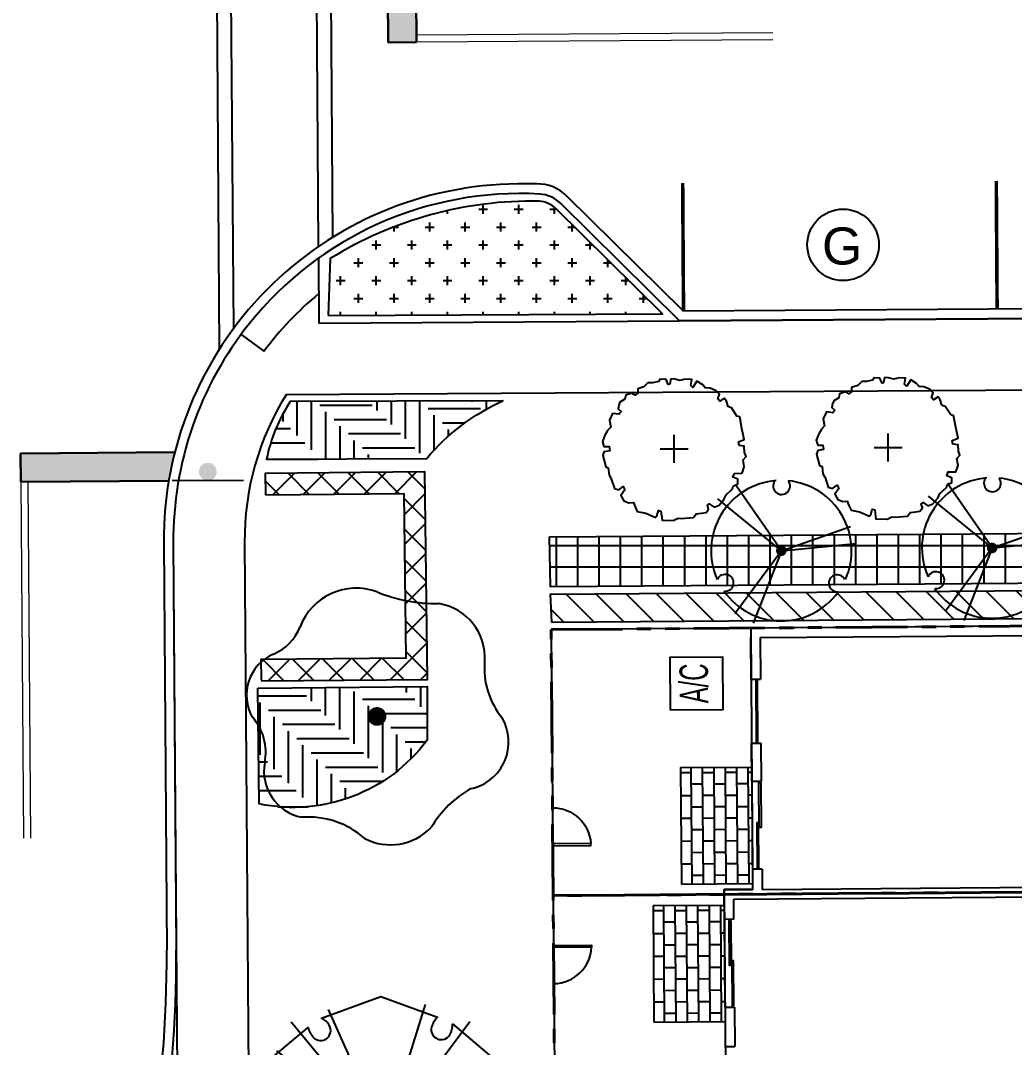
# Model space of a CAD drawing. Header units: feet. Extents: x 919634 to 928945, y 707022 to 708026.
# Drawn here: x 920221.6 to 920291.3, y 707419.8 to 707491.8 of the extents above; entities that cross this region are included whole.
import ezdxf
from ezdxf.enums import TextEntityAlignment as Align

# ---------------------------------------------------------------- set-up
doc = ezdxf.new("R2010")
doc.units = ezdxf.units.FT
doc.header["$LTSCALE"] = 20
doc.header["$MEASUREMENT"] = 0
doc.linetypes.add('Site Plan$0$PHANTOM2', pattern=[1.25, 0.625, -0.125, 0.125, -0.125, 0.125, -0.125])
for name, color, linetype in [('-u-site-xref', 7, 'Continuous'), ('LK-TREE-013M', 6, 'Continuous'), ('LK-TREE-025M', 2, 'Continuous'), ('LK-TREE-035M', 123, 'Continuous'), ('LK-TREE-050M', 2, 'Continuous'), ('LK-TREE-TRNK', 32, 'Continuous'), ('LP-PATT-SHAR', 4, 'Continuous'), ('LP-SHAR-BRDR-CONT', 123, 'Continuous'), ('LP-TREE', 15, 'Continuous'), ('Site Plan$0$-u-site-bldg_interior', 252, 'Continuous'), ('Site Plan$0$-u-site-fence', 4, 'Site Plan$0$FENCELINE1'), ('Site Plan$0$A-DOOR-EXT_WINDOWS', 253, 'Continuous'), ('Site Plan$0$A-HVAC-EXT', 253, 'Continuous'), ('Site Plan$0$SP-LOT PAVERS', 254, 'Continuous'), ('Site Plan$0$SP-PARKING DESIGNATION', 254, 'Continuous'), ('Site Plan$0$SP-PAVERS-BANDS', 251, 'Continuous'), ('Site Plan$0$SP-SIGNAGE', 4, 'Continuous')]:
    doc.layers.add(name, color=color, linetype=linetype)
for name, color, linetype, lineweight in [('Site Plan$0$SP-CURB', 3, 'Continuous', 25), ('Site Plan$0$SP-LOT LINES', 252, 'Site Plan$0$PHANTOM2', 40), ('Site Plan$0$SP-PARKING-STRIPE', 252, 'Continuous', 25), ('Site Plan$0$SP-PAVEMENT MARKINGS', 252, 'Continuous', 30), ('Site Plan$0$SP-PAVEMENT MARKINGS-YELLOW', 252, 'Continuous', 18), ('Site Plan$0$SP-SIDEWALK', 2, 'Continuous', 25), ('SP-BUILDING-FOOTPRINT', 1, 'Continuous', 25)]:
    doc.layers.add(name, color=color, linetype=linetype, lineweight=lineweight)
doc.layers.get('-u-site-xref').off()
doc.styles.add('Site Plan$0$ARIAL', font='arial.ttf')
doc.linetypes.add('Site Plan$0$FENCELINE1', pattern='A,0.25,-0.1,[133,ltypeshp.shx,S=0.1,R=0,X=-0.1,Y=0],-0.1,1', length=1.45)

# ---------------------------------------------------------------- blocks, each defined once
blk = doc.blocks.new('Site Plan$0$A$C05C92244')
at = {"layer": 'Site Plan$0$A-DOOR-EXT_WINDOWS'}
blk.add_lwpolyline([(32, 32.05), (32, 0.04), (30.4, 0.04), (30.4, 32.05)], close=True, dxfattribs=at)
blk.add_arc((32.08, 32.08), 32.08, 180.05734, 267.00506, dxfattribs=at)
blk = doc.blocks.new('Site Plan')
at = {"layer": 'Site Plan$0$SP-LOT PAVERS', "extrusion": (7.49369e-08, 5.50407e-10, 1)}
h = blk.add_hatch(dxfattribs=at)
h.set_pattern_fill('AR-B816', color=256, scale=0.1, angle=90.42714)
h.set_pattern_definition([(90.42714287, (1636273.2313, -210487.8762), (-0.799977769, -0.0059639843), []), (180.42714287, (1636273.2313, -210487.8762), (-0.7940137847, -0.8059417533), [0.8, -0.8])])
h.paths.add_polyline_path([(920267.853, 707439.403), (920267.913, 707431.237), (920272.913, 707431.274), (920272.852, 707439.441)])
h = blk.add_hatch(dxfattribs=at)
h.set_pattern_fill('AR-B816', color=256, scale=0.1, angle=90.42714)
h.set_pattern_definition([(90.42714287, (1636271.30345, -210497.55755), (-0.799977769, -0.0059639843), []), (180.42714287, (1636271.30345, -210497.55755), (-0.7940137847, -0.8059417533), [0.8, -0.8])])
h.paths.add_polyline_path([(920265.925, 707429.722), (920265.986, 707421.556), (920270.985, 707421.593), (920270.925, 707429.759)])
at = {"layer": 'Site Plan$0$SP-PAVEMENT MARKINGS'}
h = blk.add_hatch(color=256, dxfattribs=at)
h.dxf.hatch_style = 1
edge = h.paths.add_edge_path()
edge.add_line((920247.267, 707500.281), (920247.333, 707490.255))
edge.add_line((920247.333, 707490.255), (920249.341, 707490.27))
edge.add_line((920249.341, 707490.27), (920249.267, 707500.301))
edge.add_arc((920246.811, 707646.535), 146.254, 270.17886, 270.96238, ccw=False)
h = blk.add_hatch(color=256, dxfattribs=at)
h.dxf.hatch_style = 1
edge = h.paths.add_edge_path()
edge.add_line((920221.556, 707461.445), (920221.571, 707459.445))
edge.add_line((920221.571, 707459.445), (920231.953, 707459.52))
edge.add_arc((920256.602, 707455.341), 25, 165.68281, 170.37706, ccw=False)
edge.add_line((920232.378, 707461.524), (920221.556, 707461.445))
at = {"layer": 'Site Plan$0$SP-SIGNAGE'}
h = blk.add_hatch(color=256, dxfattribs=at)
edge = h.paths.add_edge_path()
edge.add_arc((920234.698, 707460.156), 0.625, 359.83436, 719.83436)
at = {"layer": 'Site Plan$0$-u-site-bldg_interior', "extrusion": (7.49369e-08, 5.50407e-10, 1)}
for p, q in [((920313.195, 707449.494, 0), (920272.78, 707449.193, 0)), ((920272.78, 707449.193, 0), (920272.785, 707448.524, 0)), ((920272.806, 707445.607, 0), (920272.785, 707448.524, 0)), ((920273.451, 707448.529, 0), (920311.867, 707448.815, 0)), ((920273.451, 707448.529, 0), (920273.473, 707445.612, 0)), ((920272.806, 707445.607, 0), (920273.473, 707445.612, 0)), ((920273.136, 707445.526, 0), (920273.169, 707441.193, 0)), ((920273.229, 707445.527, 0), (920273.261, 707441.194, 0)), ((920272.84, 707441.107, 0), (920273.507, 707441.112, 0)), ((920273.527, 707438.446, 0), (920273.507, 707441.112, 0)), ((920272.86, 707438.441, 0), (920273.527, 707438.446, 0)), ((920272.86, 707438.441, 0), (920272.906, 707432.274, 0)), ((920272.86, 707438.441, 0), (920272.906, 707432.274, 0)), ((920273.572, 707432.279, 0), (920272.906, 707432.274, 0)), ((920272.906, 707432.274, 0), (920272.916, 707430.857, 0)), ((920273.572, 707432.279, 0), (920273.583, 707430.862, 0)), ((920273.583, 707430.862, 0), (920316.582, 707431.183, 0)), ((920270.916, 707430.843, 0), (920272.916, 707430.857, 0)), ((920270.919, 707430.509, 0), (920270.916, 707430.843, 0)), ((920270.932, 707428.759, 0), (920270.919, 707430.509, 0)), ((920271.588, 707430.181, 0), (920307.337, 707430.447, 0)), ((920271.599, 707428.764, 0), (920271.588, 707430.181, 0)), ((920271.599, 707428.764, 0), (920270.932, 707428.759, 0)), ((920270.978, 707422.593, 0), (920270.932, 707428.759, 0)), ((920270.978, 707422.593, 0), (920270.932, 707428.759, 0)), ((920270.978, 707422.593, 0), (920271.645, 707422.598, 0)), ((920270.978, 707422.593, 0), (920270.998, 707419.843, 0)), ((920271.645, 707422.598, 0), (920271.665, 707419.848, 0)), ((920270.998, 707419.843, 0), (920271.665, 707419.848, 0))]:
    blk.add_line(p, q, dxfattribs=at)
at = {"layer": 'Site Plan$0$-u-site-bldg_interior', "ltscale": 0.25, "extrusion": (7.49369e-08, 5.50407e-10, 1)}
blk.add_line((920272.86, 707438.441, 0), (920272.84, 707441.107, 0), dxfattribs=at)
at = {"layer": 'Site Plan$0$-u-site-bldg_interior', "extrusion": (7.49369e-08, 5.50407e-10, 1), "elevation": 0.069}
for points in [[(920273.481, 707438.362), (920273.505, 707435.193), (920273.38, 707435.192), (920273.356, 707438.361)], [(920273.359, 707432.361), (920273.336, 707435.525), (920273.211, 707435.524), (920273.235, 707432.36)], [(920271.387, 707428.679), (920271.41, 707425.516), (920271.285, 707425.515), (920271.262, 707428.678)], [(920271.598, 707422.681), (920271.575, 707425.85), (920271.45, 707425.849), (920271.473, 707422.68)]]:
    blk.add_lwpolyline(points, close=True, dxfattribs=at)
at = {"layer": 'Site Plan$0$-u-site-fence', "ltscale": 0.15, "extrusion": (7.49369e-08, 5.50407e-10, 1)}
for p, q in [((920272.78, 707449.19, 0), (920258.78, 707449.086, 0)), ((920258.78, 707449.086, 0), (920259.627, 707335.422, 0)), ((920270.919, 707430.509, 0), (920258.919, 707430.42, 0))]:
    blk.add_line(p, q, dxfattribs=at)
at = {"layer": 'Site Plan$0$A-HVAC-EXT', "extrusion": (7.49369e-08, 5.50407e-10, 1), "elevation": 0.069}
blk.add_lwpolyline([(920267.156, 707443.439), (920267.128, 707447.15), (920270.795, 707447.178), (920270.822, 707443.466)], close=True, dxfattribs=at)
at = {"layer": 'Site Plan$0$SP-CURB'}
for p, q in [((920257.764, 707480.35), (920256.438, 707480.341)), ((920268.065, 707471.417), (920259.891, 707479.485)), ((920267.792, 707470.745), (920259.463, 707478.966)), ((920313.065, 707471.712), (920268.065, 707471.417)), ((920313.346, 707471.043), (920267.792, 707470.745)), ((920231.602, 707455.159), (920231.811, 707426.602)), ((920232.272, 707455.164), (920232.481, 707426.607))]:
    blk.add_line(p, q, dxfattribs=at)
for centre, radius, start, end in [((920256.602, 707455.341), 25, 90.37527, 180.41818), ((920257.784, 707477.35), 3, 45.37527, 90.37527), ((920257.784, 707477.35), 3, 45.37527, 90.37527), ((920256.602, 707455.341), 24.33, 86.80799, 141.28639), ((920257.827, 707477.307), 2.33, 45.37527, 86.80799), ((920256.602, 707455.341), 24.33, 141.28639, 180.41818), ((920149.813, 707426.003), 82, 350, 0.41818), ((920149.813, 707426.003), 82.67, 350, 0.41818)]:
    blk.add_arc(centre, radius, start, end, dxfattribs=at)
at = {"layer": 'Site Plan$0$SP-LOT LINES', "ltscale": 0.4, "extrusion": (7.49369e-08, 5.50407e-10, 1)}
for p, q in [((920258.78, 707449.086, 0), (920348.778, 707449.757)), ((920258.919, 707430.42, 0), (920258.78, 707449.086, 0)), ((920348.918, 707431.091), (920258.919, 707430.42, 0)), ((920258.919, 707430.42, 0), (920348.918, 707431.091)), ((920259.056, 707412.087, 0), (920258.919, 707430.42, 0))]:
    blk.add_line(p, q, dxfattribs=at)
at = {"layer": 'Site Plan$0$SP-PARKING DESIGNATION'}
blk.add_circle((920279.261, 707476.07), 2.511, dxfattribs=at)
at = {"layer": 'Site Plan$0$SP-PARKING-STRIPE', "const_width": 0.25}
for points in [[(920290.006, 707480.561), (920290.065, 707471.561)], [(920268.007, 707480.417), (920268.065, 707471.417)]]:
    blk.add_lwpolyline(points, dxfattribs=at)
at = {"layer": 'Site Plan$0$SP-PAVEMENT MARKINGS'}
for p, q in [((920247.267, 707500.281, 0), (920247.34, 707490.275, 0)), ((920249.267, 707500.301, 0), (920249.34, 707490.288, 0)), ((920247.34, 707490.275, 0), (920249.34, 707490.29, 0)), ((920232.378, 707461.524), (920221.556, 707461.445)), ((920221.556, 707461.445), (920221.571, 707459.445)), ((920231.953, 707459.52), (920221.571, 707459.445))]:
    blk.add_line(p, q, dxfattribs=at)
at = {"layer": 'Site Plan$0$SP-PAVEMENT MARKINGS-YELLOW', "ltscale": 0.4}
for p, q in [((920274.336, 707490.952), (920249.337, 707490.788)), ((920274.339, 707490.452), (920249.34, 707490.288))]:
    blk.add_line(p, q, dxfattribs=at)
at = {"layer": 'Site Plan$0$SP-PAVEMENT MARKINGS-YELLOW'}
for p, q in [((920221.571, 707459.445), (920221.753, 707434.445)), ((920222.071, 707459.448), (920222.253, 707434.449))]:
    blk.add_line(p, q, dxfattribs=at)
at = {"layer": 'Site Plan$0$SP-PAVERS-BANDS'}
for p, q in [((920235.233, 707505.003, 0), (920235.497, 707468.743, 0)), ((920236.24, 707504.026, 0), (920236.487, 707470.187, 0)), ((920242.264, 707500.79, 0), (920242.445, 707475.947, 0)), ((920243.265, 707500.557, 0), (920243.44, 707476.596, 0))]:
    blk.add_line(p, q, dxfattribs=at)
at = {"layer": 'Site Plan$0$SP-SIDEWALK'}
for p, q in [((920242.451, 707475.133, 0), (920242.484, 707470.588, 0)), ((920242.484, 707470.588), (920342.547, 707471.214)), ((920237.026, 707469.789, 0), (920238.635, 707468.602)), ((920240.202, 707465.574), (920325.664, 707466.108)), ((920232.272, 707455.164), (920232.868, 707373.614)), ((920237.272, 707455.2), (920237.867, 707373.65))]:
    blk.add_line(p, q, dxfattribs=at)
at = {"layer": 'Site Plan$0$SP-SIDEWALK', "extrusion": (7.49369e-08, 5.50407e-10, 1)}
for p, q in [((920267.853, 707439.403, 0), (920272.852, 707439.441, 0)), ((920267.853, 707439.403, 0), (920267.913, 707431.237, 0)), ((920267.913, 707431.237, 0), (920272.913, 707431.274, 0)), ((920265.925, 707429.722, 0), (920270.925, 707429.759, 0)), ((920265.925, 707429.722, 0), (920265.986, 707421.556, 0)), ((920265.986, 707421.556, 0), (920270.985, 707421.593, 0))]:
    blk.add_line(p, q, dxfattribs=at)
at = {"layer": 'Site Plan$0$SP-SIDEWALK'}
for radius, start, end in [(22.33, 129.26371, 143.57077), (19.33, 148.03709, 180.41818)]:
    blk.add_arc((920256.602, 707455.341), radius, start, end, dxfattribs=at)
at = {"layer": 'Site Plan$0$SP-SIGNAGE'}
blk.add_line((920237.194, 707459.524), (920232.199, 707459.538), dxfattribs=at)
at = {"layer": 'Site Plan$0$-u-site-fence', "ltscale": 0.01, "extrusion": (7.49369e-08, 5.50407e-10, 1)}
for p, xscale, yscale, zscale, rotation in [((920261.544, 707436.606, 0.069), -0.08333333333333333, 0.08333333333333333, 0.08333333333333334, 90.42714289112598), ((920261.636, 707424.273, 0.069), 0.08333333333333329, 0.08333333333333329, 0.08333333333333329, 90.42714284851462)]:
    blk.add_blockref('Site Plan$0$A$C05C92244', p, dxfattribs=dict(at, xscale=xscale, yscale=yscale, zscale=zscale, rotation=rotation))
at = {"layer": 'Site Plan$0$A-HVAC-EXT', "extrusion": (7.49369e-08, 5.50407e-10, 1), "style": 'Site Plan$0$ARIAL', "width": 0.6}
blk.add_text('A/C', height=2, rotation=90.42714, dxfattribs=at).set_placement((920269.801, 707443.917, 0.069))
at = {"layer": 'Site Plan$0$SP-PARKING DESIGNATION', "style": 'Site Plan$0$ARIAL'}
blk.add_text('G', height=2.6, dxfattribs=at).set_placement((920279.193, 707474.691, 0), align=Align.CENTER)
blk = doc.blocks.new('TREE-DCID-109')
at = {"layer": 'LK-TREE-013M'}
for q in [(-0.2167, 0.4824), (-0.3601, 0.4331), (0.5178, -0.1757), (0.5412, -0.0897)]:
    blk.add_line((0, 0), q, dxfattribs=at)
at = {"layer": 'LK-TREE-025M'}
for q in [(0.3255, 0.4361), (-0.538, -0.1671), (-0.3929, -0.3378)]:
    blk.add_line((0, 0), q, dxfattribs=at)
at = {"layer": 'LK-TREE-035M'}
for q in [(0.1554, 0.5017), (-0.4146, 0.324), (-0.0073, -0.5611), (0.3673, -0.3859)]:
    blk.add_line((0, 0), q, dxfattribs=at)
at = {"layer": 'LK-TREE-050M'}
blk.add_lwpolyline([(0.2585, 0.4269), (0.4439, 0.2704), (0.4843, 0.0427, 0.127189), (0.4404, 0.0438, 0.875318), (0.449, -0.0318, 0.149076), (0.4901, -0.0195), (0.4473, -0.2584), (0.2703, -0.4072, 0.127189), (0.2492, -0.3686, 0.875318), (0.1881, -0.4139, 0.149076), (0.2192, -0.4433), (-0.009, -0.5257), (-0.2264, -0.4468, 0.127189), (-0.2035, -0.4093, 0.875318), (-0.2732, -0.379, 0.149076), (-0.2831, -0.4206), (-0.4686, -0.2642), (-0.509, -0.0365, 0.127189), (-0.4651, -0.0376, 0.875318), (-0.4737, 0.038, 0.149076), (-0.5147, 0.0258), (-0.4719, 0.2646), (-0.2949, 0.4134, 0.127189), (-0.2739, 0.3749, 0.875318), (-0.2128, 0.4201, 0.149076), (-0.2439, 0.4495), (-0.0157, 0.5319), (0.2017, 0.453, 0.127189), (0.1788, 0.4155, 0.875318), (0.2486, 0.3852, 0.149076)], format="xyb", close=True, dxfattribs=at)
at = {"layer": 'LK-TREE-TRNK', "const_width": 0.0375}
blk.add_lwpolyline([(-0.0188, 0, 1), (0.0188, 0, 1)], format="xyb", close=True, dxfattribs=at)
blk = doc.blocks.new('TREE-SIMP-005')
at = {"layer": 'LK-TREE-050M'}
for centre, radius, start, end in [((-0.0838, 0.274), 0.241, 69.6603, 159.1137), ((0.2415, 1.0962), 0.6433, 247.9485, 270.591), ((0.2136, 0.2365), 0.2192, 356.1089, 80.9259), ((-0.4875, 0.4275), 0.1909, 291.9961, 339.2866), ((-0.3443, 0.0855), 0.1799, 113.509, 209.6004), ((0.7466, 0.1943), 0.3156, 175.0254, 219.3558), ((-0.6576, -0.1441), 0.2109, 348.5774, 41.8886), ((0.3365, -0.1024), 0.1921, 283.2701, 30.1865), ((-0.265, -0.2198), 0.189, 169.6437, 258.5101), ((0.5862, -0.6645), 0.4289, 119.013, 149.3179), ((-0.2766, -0.7487), 0.3447, 48.5313, 94.3414), ((0.0544, -0.29), 0.2253, 242.861, 316.3019)]:
    blk.add_arc(centre, radius, start, end, dxfattribs=at)
at = {"layer": 'LK-TREE-TRNK', "const_width": 0.0375}
blk.add_lwpolyline([(-0.0188, 0, 1), (0.0187, 0, 1)], format="xyb", close=True, dxfattribs=at)
blk = doc.blocks.new('TREE-DCID-003')
at = {"layer": 'LK-TREE-013M'}
for q in [(-0.3184, 0.4595), (0.4914, 0.1734), (-0.3323, -0.4497)]:
    blk.add_line((0, 0), q, dxfattribs=at)
at = {"layer": 'LK-TREE-035M'}
for q in [(-0.4516, 0.3697), (-0.2009, -0.5161), (0.5298, 0.0507)]:
    blk.add_line((0, 0), q, dxfattribs=at)
at = {"layer": 'LK-TREE-050M'}
for centre, radius, start, end in [((0, 0), 0.5, 94.34979, 204.19748), ((0.0019, 0.4604), 0.06, 145.56171, 37.37413), ((0, 0), 0.5, 335.66073, 84.36193), ((-0.3996, -0.2286), 0.06, 265.56171, 157.37413), ((0.3978, -0.2318), 0.06, 25.56171, 277.37413), ((0, 0), 0.5, 215.05802, 323.97953)]:
    blk.add_arc(centre, radius, start, end, dxfattribs=at)
at = {"layer": 'LK-TREE-TRNK', "const_width": 0.0375}
blk.add_lwpolyline([(-0.0188, 0, 1), (0.0187, 0, 1)], format="xyb", close=True, dxfattribs=at)
blk = doc.blocks.new('TREE-SIMP-125')
at = {"layer": 'LK-TREE-050M'}
blk.add_lwpolyline([(-0.0251, 0.4987), (-0.0316, 0.4615), (-0.0426, 0.4593), (-0.0579, 0.4943), (-0.1018, 0.4965), (-0.1105, 0.479), (-0.1543, 0.4702), (-0.1872, 0.4702), (-0.2157, 0.4418), (-0.2595, 0.4286), (-0.2595, 0.398), (-0.2792, 0.3826), (-0.3011, 0.3958), (-0.345, 0.3826), (-0.3515, 0.3542), (-0.3866, 0.3323), (-0.3954, 0.3104), (-0.3997, 0.2863), (-0.3778, 0.2666), (-0.3932, 0.2469), (-0.4392, 0.2534), (-0.4611, 0.2053), (-0.4523, 0.1549), (-0.4742, 0.1308), (-0.494, 0.098), (-0.5115, 0.052), (-0.5005, 0.017), (-0.4633, 0.017), (-0.4589, -0.0137), (-0.5005, -0.0203), (-0.5093, -0.0466), (-0.4874, -0.1276), (-0.4699, -0.1341), (-0.4633, -0.1867), (-0.4479, -0.213), (-0.426, -0.2809), (-0.3954, -0.2918), (-0.3625, -0.2677), (-0.3515, -0.2918), (-0.38, -0.3312), (-0.3581, -0.3685), (-0.3231, -0.3838), (-0.2902, -0.3816), (-0.2792, -0.4122), (-0.2639, -0.4451), (-0.2025, -0.4582), (-0.1324, -0.4889), (-0.1237, -0.4779), (-0.1127, -0.4385), (-0.0952, -0.4429), (-0.0886, -0.4911), (-0.0864, -0.5064), (-0.0075, -0.5086), (0.0275, -0.4933), (0.0472, -0.4955), (0.1371, -0.4889), (0.1568, -0.4626), (0.194, -0.4582), (0.2269, -0.4517), (0.2444, -0.4298), (0.2357, -0.3991), (0.2488, -0.3904), (0.2839, -0.4144), (0.3189, -0.3991), (0.354, -0.3597), (0.3693, -0.3268), (0.4153, -0.2831), (0.4197, -0.2655), (0.4526, -0.248), (0.4526, -0.2152), (0.4175, -0.1998), (0.4285, -0.1736), (0.4833, -0.1714), (0.4986, -0.1276), (0.4898, -0.0772), (0.5118, -0.0531), (0.5008, -0.0247), (0.4986, 0.0191), (0.4614, 0.0235), (0.457, 0.0498), (0.4986, 0.0673), (0.4811, 0.1461), (0.4657, 0.2294), (0.446, 0.2337), (0.4088, 0.2907), (0.3825, 0.3016), (0.3715, 0.341), (0.3562, 0.3607), (0.3233, 0.341), (0.3102, 0.3564), (0.3211, 0.3892), (0.2992, 0.4133), (0.2554, 0.433), (0.2203, 0.4352), (0.2028, 0.4571), (0.1612, 0.4834), (0.1327, 0.4374), (0.1174, 0.4505), (0.1239, 0.4943), (0.0779, 0.4965), (0.0407, 0.4878), (0.0034, 0.4965)], close=True, dxfattribs=at)
at = {"layer": 'LK-TREE-TRNK'}
for p, q in [((0, -0.1), (0, 0.1)), ((-0.1, 0), (0.1, 0))]:
    blk.add_line(p, q, dxfattribs=at)

msp = doc.modelspace()

# ---------------------------------------------------------------- block references
at = {"layer": '-u-site-xref'}
msp.add_blockref('Site Plan', (0, 0), dxfattribs=at)

# ---------------------------------------------------------------- next in the draw order: hatches: boundary and pattern name
at = {"layer": 'LP-PATT-SHAR'}
h = msp.add_hatch(dxfattribs=at)
h.set_pattern_fill('CROSS', color=256, scale=5)
h.set_pattern_definition([(0, (920238.6951, 707471.0647), (1.25, 1.25), [0.625, -1.875]), (90, (920239.0076, 707470.7522), (-1.25, 1.25), [0.625, -1.875])])
edge = h.paths.add_edge_path()
edge.add_line((920243.138, 707471.105), (920266.582, 707471.238))
edge.add_line((920266.582, 707471.238), (920259.112, 707478.61))
edge.add_arc((920257.827, 707477.307), 1.83, 45.37527, 86.80799)
edge.add_arc((920257.443, 707452.264), 26.875, 88.96505, 121.79747)
edge.add_line((920243.282, 707475.105), (920243.138, 707471.105))
h = msp.add_hatch(dxfattribs=at)
h.set_pattern_fill('LAFX-A220-HBDASH', color=256, scale=22, pattern_type=2)
h.set_pattern_definition([(0, (920254.54, 707452.814), (0, 22), [3.667, -18.333]), (0, (920253.54, 707453.814), (0, 22), [3.667, -18.333]), (0, (920252.54, 707454.814), (0, 22), [3.667, -18.333]), (0, (920251.54, 707455.814), (0, 22), [3.667, -18.333]), (0, (920250.54, 707456.814), (0, 22), [3.667, -18.333]), (0, (920257.14, 707457.581), (0, 22), [3.667, -18.333]), (0, (920249.54, 707457.814), (0, 22), [3.667, -18.333]), (0, (920256.141, 707458.581), (0, 22), [3.667, -18.333]), (0, (920248.54, 707458.814), (0, 22), [3.667, -18.333]), (0, (920255.14, 707459.581), (0, 22), [3.667, -18.333]), (0, (920247.54, 707459.814), (0, 22), [3.667, -18.333]), (0, (920254.141, 707460.581), (0, 22), [3.667, -18.333]), (0, (920246.54, 707460.814), (0, 22), [3.667, -18.333]), (0, (920253.14, 707461.581), (0, 22), [3.667, -18.333]), (0, (920245.54, 707461.814), (0, 22), [3.667, -18.333]), (0, (920259.816, 707462.173), (0, 22), [3.667, -18.333]), (0, (920252.14, 707462.581), (0, 22), [3.667, -18.333]), (0, (920244.54, 707462.814), (0, 22), [3.667, -18.333]), (0, (920258.816, 707463.173), (0, 22), [3.667, -18.333]), (0, (920251.14, 707463.581), (0, 22), [3.667, -18.333]), (0, (920243.54, 707463.814), (0, 22), [3.667, -18.333]), (0, (920257.816, 707464.173), (0, 22), [3.667, -18.333]), (0, (920250.14, 707464.581), (0, 22), [3.667, -18.333]), (0, (920242.54, 707464.814), (0, 22), [3.667, -18.333]), (0, (920256.816, 707465.173), (0, 22), [3.667, -18.333]), (0, (920249.14, 707465.581), (0, 22), [3.667, -18.333]), (0, (920241.54, 707465.814), (0, 22), [3.667, -18.333]), (0, (920255.816, 707466.173), (0, 22), [3.667, -18.333]), (0, (920248.14, 707466.581), (0, 22), [3.667, -18.333]), (0, (920240.54, 707466.814), (0, 22), [3.667, -18.333]), (0, (920254.816, 707467.173), (0, 22), [3.667, -18.333]), (0, (920247.141, 707467.581), (0, 22), [3.667, -18.333]), (0, (920239.54, 707467.814), (0, 22), [3.667, -18.333]), (0, (920253.816, 707468.173), (0, 22), [3.667, -18.333]), (0, (920246.14, 707468.581), (0, 22), [3.667, -18.333]), (0, (920238.54, 707468.814), (0, 22), [3.667, -18.333]), (0, (920252.816, 707469.173), (0, 22), [3.667, -18.333]), (0, (920245.141, 707469.581), (0, 22), [3.667, -18.333]), (0, (920237.54, 707469.814), (0, 22), [3.667, -18.333]), (0, (920251.816, 707470.173), (0, 22), [3.667, -18.333]), (0, (920244.14, 707470.581), (0, 22), [3.667, -18.333]), (0, (920236.54, 707470.814), (0, 22), [3.667, -18.333]), (0, (920250.816, 707471.173), (0, 22), [3.667, -18.333]), (0, (920243.141, 707471.581), (0, 22), [3.667, -18.333]), (0, (920235.54, 707471.814), (0, 22), [3.667, -18.333]), (0, (920249.816, 707472.173), (0, 22), [3.667, -18.333]), (0, (920242.14, 707472.581), (0, 22), [3.667, -18.333]), (0, (920234.54, 707472.814), (0, 22), [3.667, -18.333]), (0, (920248.816, 707473.173), (0, 22), [3.667, -18.333]), (0, (920241.14, 707473.581), (0, 22), [3.667, -18.333]), (0, (920233.54, 707473.677), (0, 22), [3.667, -18.333]), (0, (920247.816, 707474.173), (0, 22), [3.667, -18.333]), (0, (920240.14, 707474.581), (0, 22), [3.667, -18.333]), (0, (920246.816, 707475.173), (0, 22), [3.667, -18.333]), (0, (920239.14, 707475.581), (0, 22), [3.667, -18.333]), (0, (920245.816, 707476.173), (0, 22), [3.667, -18.333]), (0, (920238.14, 707476.581), (0, 22), [3.667, -18.333]), (0, (920244.816, 707477.173), (0, 22), [3.667, -18.333]), (0, (920237.14, 707477.581), (0, 22), [3.667, -18.333]), (0, (920243.816, 707478.173), (0, 22), [3.667, -18.333]), (0, (920236.141, 707478.444), (0, 22), [3.667, -18.333]), (0, (920242.816, 707479.173), (0, 22), [3.667, -18.333]), (0, (920241.816, 707480.173), (0, 22), [3.667, -18.333]), (0, (920240.816, 707481.173), (0, 22), [3.667, -18.333]), (0, (920239.816, 707482.173), (0, 22), [3.667, -18.333]), (0, (920238.816, 707483.035), (0, 22), [3.667, -18.333]), (90, (920260.232, 707458.035), (-22, 1e-15), [3.667, -18.333]), (90, (920259.233, 707459.035), (-22, 1e-15), [3.667, -18.333]), (90, (920258.232, 707460.035), (-22, 1e-15), [3.667, -18.333]), (90, (920257.557, 707453.444), (-22, 1e-15), [3.667, -18.333]), (90, (920257.233, 707461.035), (-22, 1e-15), [3.667, -18.333]), (90, (920256.557, 707454.444), (-22, 1e-15), [3.667, -18.333]), (90, (920256.232, 707462.035), (-22, 1e-15), [3.667, -18.333]), (90, (920255.557, 707455.444), (-22, 1e-15), [3.667, -18.333]), (90, (920255.233, 707463.035), (-22, 1e-15), [3.667, -18.333]), (90, (920254.957, 707448.676), (-22, 1e-15), [3.667, -18.333]), (90, (920254.557, 707456.444), (-22, 1e-15), [3.667, -18.333]), (90, (920254.232, 707464.035), (-22, 1e-15), [3.667, -18.333]), (90, (920253.957, 707449.677), (-22, 1e-15), [3.667, -18.333]), (90, (920253.557, 707457.444), (-22, 1e-15), [3.667, -18.333]), (90, (920253.233, 707465.035), (-22, 1e-15), [3.667, -18.333]), (90, (920252.957, 707450.676), (-22, 1e-15), [3.667, -18.333]), (90, (920252.557, 707458.444), (-22, 1e-15), [3.667, -18.333]), (90, (920252.232, 707466.035), (-22, 1e-15), [3.667, -18.333]), (90, (920251.957, 707451.677), (-22, 1e-15), [3.667, -18.333]), (90, (920251.557, 707459.444), (-22, 1e-15), [3.667, -18.333]), (90, (920251.232, 707467.035), (-22, 1e-15), [3.667, -18.333]), (90, (920250.957, 707452.676), (-22, 1e-15), [3.667, -18.333]), (90, (920250.557, 707460.444), (-22, 1e-15), [3.667, -18.333]), (90, (920250.233, 707468.035), (-22, 1e-15), [3.667, -18.333]), (90, (920249.957, 707453.677), (-22, 1e-15), [3.667, -18.333]), (90, (920249.557, 707461.444), (-22, 1e-15), [3.667, -18.333]), (90, (920249.232, 707469.035), (-22, 1e-15), [3.667, -18.333]), (90, (920248.957, 707454.676), (-22, 1e-15), [3.667, -18.333]), (90, (920248.558, 707462.444), (-22, 1e-15), [3.667, -18.333]), (90, (920248.233, 707470.035), (-22, 1e-15), [3.667, -18.333]), (90, (920247.957, 707455.677), (-22, 1e-15), [3.667, -18.333]), (90, (920247.557, 707463.444), (-22, 1e-15), [3.667, -18.333]), (90, (920247.232, 707471.035), (-22, 1e-15), [3.667, -18.333]), (90, (920246.957, 707456.677), (-22, 1e-15), [3.667, -18.333]), (90, (920246.557, 707464.444), (-22, 1e-15), [3.667, -18.333]), (90, (920246.233, 707472.035), (-22, 1e-15), [3.667, -18.333]), (90, (920245.957, 707457.677), (-22, 1e-15), [3.667, -18.333]), (90, (920245.557, 707465.444), (-22, 1e-15), [3.667, -18.333]), (90, (920245.232, 707473.035), (-22, 1e-15), [3.667, -18.333]), (90, (920244.957, 707458.677), (-22, 1e-15), [3.667, -18.333]), (90, (920244.557, 707466.444), (-22, 1e-15), [3.667, -18.333]), (90, (920244.233, 707474.035), (-22, 1e-15), [3.667, -18.333]), (90, (920243.957, 707459.677), (-22, 1e-15), [3.667, -18.333]), (90, (920243.557, 707467.444), (-22, 1e-15), [3.667, -18.333]), (90, (920243.232, 707475.035), (-22, 1e-15), [3.667, -18.333]), (90, (920242.957, 707460.677), (-22, 1e-15), [3.667, -18.333]), (90, (920242.557, 707468.444), (-22, 1e-15), [3.667, -18.333]), (90, (920242.233, 707476.035), (-22, 1e-15), [3.667, -18.333]), (90, (920241.957, 707461.677), (-22, 1e-15), [3.667, -18.333]), (90, (920241.557, 707469.444), (-22, 1e-15), [3.667, -18.333]), (90, (920241.232, 707477.035), (-22, 1e-15), [3.667, -18.333]), (90, (920240.957, 707462.677), (-22, 1e-15), [3.667, -18.333]), (90, (920240.557, 707470.444), (-22, 1e-15), [3.667, -18.333]), (90, (920240.232, 707478.035), (-22, 1e-15), [3.667, -18.333]), (90, (920239.957, 707463.676), (-22, 1e-15), [3.667, -18.333]), (90, (920239.557, 707471.444), (-22, 1e-15), [3.667, -18.333]), (90, (920239.232, 707478.897), (-22, 1e-15), [3.667, -18.333]), (90, (920238.957, 707464.677), (-22, 1e-15), [3.667, -18.333]), (90, (920238.557, 707472.444), (-22, 1e-15), [3.667, -18.333]), (90, (920237.957, 707465.676), (-22, 1e-15), [3.667, -18.333]), (90, (920237.557, 707473.444), (-22, 1e-15), [3.667, -18.333]), (90, (920236.957, 707466.677), (-22, 1e-15), [3.667, -18.333]), (90, (920236.557, 707474.306), (-22, 1e-15), [3.667, -18.333]), (90, (920235.957, 707467.677), (-22, 1e-15), [3.667, -18.333]), (90, (920234.957, 707468.677), (-22, 1e-15), [3.667, -18.333]), (90, (920233.957, 707469.539), (-22, 1e-15), [3.667, -18.333])])
edge = h.paths.add_edge_path()
edge.add_arc((920250.23, 707458.72), 11.646, 146.92587, 168.53524)
edge.add_line((920238.816, 707461.035), (920250.051, 707461.08))
edge.add_arc((920261.403, 707451.624), 14.774, 114.02758, 140.20597, ccw=False)
edge.add_line((920255.387, 707465.118), (920240.471, 707465.076))
h = msp.add_hatch(dxfattribs=at)
h.set_pattern_fill('ANSI37', color=256, scale=12)
h.set_pattern_definition([(45, (920238.4204, 707444.9822), (-1.06066, 1.06066), []), (135, (920238.4204, 707444.9822), (-1.06066, -1.06066), [])])
edge = h.paths.add_edge_path()
edge.add_line((920238.737, 707458.534), (920248.439, 707458.637))
edge.add_line((920248.439, 707458.637), (920248.587, 707447.077))
edge.add_line((920248.587, 707447.077), (920238.42, 707446.982))
edge.add_line((920238.42, 707446.982), (920238.437, 707445.682))
edge.add_arc((920238.997, 707445.684), 0.56, 180.1761, 201.12255)
edge.add_line((920238.475, 707445.482), (920250.104, 707445.59))
edge.add_line((920250.104, 707445.59), (920249.919, 707460.153))
edge.add_line((920249.919, 707460.153), (920238.724, 707460.034))
edge.add_line((920238.724, 707460.034), (920238.737, 707458.534))
h = msp.add_hatch(dxfattribs=at)
h.set_pattern_fill('ANSI37', color=256, scale=12, angle=45)
h.set_pattern_definition([(90, (920409.1468, 707331.9921), (-1.5, 0), []), (180, (920409.1468, 707331.9921), (-1e-16, -1.5), [])])
h.paths.add_polyline_path([(920258.674, 707455.585), (920321.009, 707456.032), (920321.034, 707452.532), (920258.739, 707452.086)])
h = msp.add_hatch(dxfattribs=at)
h.set_pattern_fill('ANSI31', color=256, scale=12, angle=90)
h.set_pattern_definition([(135, (920261.778, 707449.6048), (-1.06066, -1.06066), [])])
h.paths.add_polyline_path([(920258.818, 707449.573), (920258.729, 707451.573), (920321.038, 707452.037), (920321.052, 707450.037)])
h = msp.add_hatch(dxfattribs=at)
h.set_pattern_fill('LAFX-A220-HBDASH', color=256, scale=22, pattern_type=2)
h.set_pattern_definition([(0, (920253.93, 707428.425), (0, 22), [3.667, -18.333]), (0, (920252.93, 707429.424), (0, 22), [3.667, -18.333]), (0, (920251.93, 707430.425), (0, 22), [3.667, -18.333]), (0, (920250.93, 707431.424), (0, 22), [3.667, -18.333]), (0, (920249.93, 707432.425), (0, 22), [3.667, -18.333]), (0, (920256.53, 707433.192), (0, 22), [3.667, -18.333]), (0, (920248.93, 707433.424), (0, 22), [3.667, -18.333]), (0, (920255.53, 707434.192), (0, 22), [3.667, -18.333]), (0, (920247.93, 707434.425), (0, 22), [3.667, -18.333]), (0, (920254.53, 707435.192), (0, 22), [3.667, -18.333]), (0, (920246.93, 707435.425), (0, 22), [3.667, -18.333]), (0, (920253.53, 707436.192), (0, 22), [3.667, -18.333]), (0, (920245.93, 707436.424), (0, 22), [3.667, -18.333]), (0, (920252.53, 707437.192), (0, 22), [3.667, -18.333]), (0, (920244.93, 707437.425), (0, 22), [3.667, -18.333]), (0, (920259.205, 707437.783), (0, 22), [3.667, -18.333]), (0, (920251.53, 707438.192), (0, 22), [3.667, -18.333]), (0, (920243.93, 707438.425), (0, 22), [3.667, -18.333]), (0, (920258.205, 707438.783), (0, 22), [3.667, -18.333]), (0, (920250.53, 707439.192), (0, 22), [3.667, -18.333]), (0, (920242.93, 707439.425), (0, 22), [3.667, -18.333]), (0, (920257.205, 707439.783), (0, 22), [3.667, -18.333]), (0, (920249.53, 707440.192), (0, 22), [3.667, -18.333]), (0, (920241.93, 707440.424), (0, 22), [3.667, -18.333]), (0, (920256.205, 707440.783), (0, 22), [3.667, -18.333]), (0, (920248.53, 707441.192), (0, 22), [3.667, -18.333]), (0, (920240.93, 707441.425), (0, 22), [3.667, -18.333]), (0, (920255.205, 707441.783), (0, 22), [3.667, -18.333]), (0, (920247.53, 707442.192), (0, 22), [3.667, -18.333]), (0, (920239.93, 707442.424), (0, 22), [3.667, -18.333]), (0, (920254.205, 707442.783), (0, 22), [3.667, -18.333]), (0, (920246.53, 707443.192), (0, 22), [3.667, -18.333]), (0, (920238.93, 707443.425), (0, 22), [3.667, -18.333]), (0, (920253.205, 707443.783), (0, 22), [3.667, -18.333]), (0, (920245.53, 707444.192), (0, 22), [3.667, -18.333]), (0, (920237.93, 707444.424), (0, 22), [3.667, -18.333]), (0, (920252.205, 707444.783), (0, 22), [3.667, -18.333]), (0, (920244.53, 707445.192), (0, 22), [3.667, -18.333]), (0, (920236.93, 707445.425), (0, 22), [3.667, -18.333]), (0, (920251.205, 707445.783), (0, 22), [3.667, -18.333]), (0, (920243.53, 707446.192), (0, 22), [3.667, -18.333]), (0, (920235.93, 707446.424), (0, 22), [3.667, -18.333]), (0, (920250.205, 707446.783), (0, 22), [3.667, -18.333]), (0, (920242.53, 707447.192), (0, 22), [3.667, -18.333]), (0, (920234.93, 707447.425), (0, 22), [3.667, -18.333]), (0, (920249.205, 707447.783), (0, 22), [3.667, -18.333]), (0, (920241.53, 707448.192), (0, 22), [3.667, -18.333]), (0, (920233.93, 707448.424), (0, 22), [3.667, -18.333]), (0, (920248.205, 707448.783), (0, 22), [3.667, -18.333]), (0, (920240.53, 707449.192), (0, 22), [3.667, -18.333]), (0, (920232.93, 707449.287), (0, 22), [3.667, -18.333]), (0, (920247.205, 707449.783), (0, 22), [3.667, -18.333]), (0, (920239.53, 707450.192), (0, 22), [3.667, -18.333]), (0, (920246.205, 707450.783), (0, 22), [3.667, -18.333]), (0, (920238.53, 707451.192), (0, 22), [3.667, -18.333]), (0, (920245.205, 707451.783), (0, 22), [3.667, -18.333]), (0, (920237.53, 707452.192), (0, 22), [3.667, -18.333]), (0, (920244.205, 707452.783), (0, 22), [3.667, -18.333]), (0, (920236.53, 707453.192), (0, 22), [3.667, -18.333]), (0, (920243.205, 707453.783), (0, 22), [3.667, -18.333]), (0, (920235.53, 707454.054), (0, 22), [3.667, -18.333]), (0, (920242.205, 707454.783), (0, 22), [3.667, -18.333]), (0, (920241.205, 707455.783), (0, 22), [3.667, -18.333]), (0, (920240.205, 707456.783), (0, 22), [3.667, -18.333]), (0, (920239.205, 707457.783), (0, 22), [3.667, -18.333]), (0, (920238.205, 707458.645), (0, 22), [3.667, -18.333]), (90, (920259.621, 707433.646), (-22, 1e-15), [3.667, -18.333]), (90, (920258.621, 707434.645), (-22, 1e-15), [3.667, -18.333]), (90, (920257.621, 707435.645), (-22, 1e-15), [3.667, -18.333]), (90, (920256.946, 707429.054), (-22, 1e-15), [3.667, -18.333]), (90, (920256.621, 707436.645), (-22, 1e-15), [3.667, -18.333]), (90, (920255.946, 707430.054), (-22, 1e-15), [3.667, -18.333]), (90, (920255.621, 707437.645), (-22, 1e-15), [3.667, -18.333]), (90, (920254.946, 707431.054), (-22, 1e-15), [3.667, -18.333]), (90, (920254.621, 707438.645), (-22, 1e-15), [3.667, -18.333]), (90, (920254.346, 707424.287), (-22, 1e-15), [3.667, -18.333]), (90, (920253.946, 707432.054), (-22, 1e-15), [3.667, -18.333]), (90, (920253.621, 707439.645), (-22, 1e-15), [3.667, -18.333]), (90, (920253.346, 707425.287), (-22, 1e-15), [3.667, -18.333]), (90, (920252.946, 707433.054), (-22, 1e-15), [3.667, -18.333]), (90, (920252.621, 707440.646), (-22, 1e-15), [3.667, -18.333]), (90, (920252.346, 707426.287), (-22, 1e-15), [3.667, -18.333]), (90, (920251.946, 707434.054), (-22, 1e-15), [3.667, -18.333]), (90, (920251.621, 707441.645), (-22, 1e-15), [3.667, -18.333]), (90, (920251.346, 707427.287), (-22, 1e-15), [3.667, -18.333]), (90, (920250.946, 707435.054), (-22, 1e-15), [3.667, -18.333]), (90, (920250.621, 707442.646), (-22, 1e-15), [3.667, -18.333]), (90, (920250.346, 707428.287), (-22, 1e-15), [3.667, -18.333]), (90, (920249.946, 707436.054), (-22, 1e-15), [3.667, -18.333]), (90, (920249.621, 707443.645), (-22, 1e-15), [3.667, -18.333]), (90, (920249.346, 707429.287), (-22, 1e-15), [3.667, -18.333]), (90, (920248.946, 707437.054), (-22, 1e-15), [3.667, -18.333]), (90, (920248.621, 707444.646), (-22, 1e-15), [3.667, -18.333]), (90, (920248.346, 707430.287), (-22, 1e-15), [3.667, -18.333]), (90, (920247.946, 707438.054), (-22, 1e-15), [3.667, -18.333]), (90, (920247.621, 707445.645), (-22, 1e-15), [3.667, -18.333]), (90, (920247.346, 707431.287), (-22, 1e-15), [3.667, -18.333]), (90, (920246.946, 707439.054), (-22, 1e-15), [3.667, -18.333]), (90, (920246.621, 707446.646), (-22, 1e-15), [3.667, -18.333]), (90, (920246.346, 707432.287), (-22, 1e-15), [3.667, -18.333]), (90, (920245.946, 707440.054), (-22, 1e-15), [3.667, -18.333]), (90, (920245.621, 707447.645), (-22, 1e-15), [3.667, -18.333]), (90, (920245.346, 707433.287), (-22, 1e-15), [3.667, -18.333]), (90, (920244.946, 707441.054), (-22, 1e-15), [3.667, -18.333]), (90, (920244.621, 707448.645), (-22, 1e-15), [3.667, -18.333]), (90, (920244.346, 707434.287), (-22, 1e-15), [3.667, -18.333]), (90, (920243.946, 707442.054), (-22, 1e-15), [3.667, -18.333]), (90, (920243.621, 707449.645), (-22, 1e-15), [3.667, -18.333]), (90, (920243.346, 707435.287), (-22, 1e-15), [3.667, -18.333]), (90, (920242.946, 707443.054), (-22, 1e-15), [3.667, -18.333]), (90, (920242.621, 707450.645), (-22, 1e-15), [3.667, -18.333]), (90, (920242.346, 707436.287), (-22, 1e-15), [3.667, -18.333]), (90, (920241.946, 707444.054), (-22, 1e-15), [3.667, -18.333]), (90, (920241.621, 707451.646), (-22, 1e-15), [3.667, -18.333]), (90, (920241.346, 707437.287), (-22, 1e-15), [3.667, -18.333]), (90, (920240.946, 707445.054), (-22, 1e-15), [3.667, -18.333]), (90, (920240.621, 707452.645), (-22, 1e-15), [3.667, -18.333]), (90, (920240.346, 707438.287), (-22, 1e-15), [3.667, -18.333]), (90, (920239.946, 707446.054), (-22, 1e-15), [3.667, -18.333]), (90, (920239.621, 707453.646), (-22, 1e-15), [3.667, -18.333]), (90, (920239.346, 707439.287), (-22, 1e-15), [3.667, -18.333]), (90, (920238.946, 707447.054), (-22, 1e-15), [3.667, -18.333]), (90, (920238.621, 707454.508), (-22, 1e-15), [3.667, -18.333]), (90, (920238.346, 707440.287), (-22, 1e-15), [3.667, -18.333]), (90, (920237.946, 707448.054), (-22, 1e-15), [3.667, -18.333]), (90, (920237.346, 707441.287), (-22, 1e-15), [3.667, -18.333]), (90, (920236.946, 707449.054), (-22, 1e-15), [3.667, -18.333]), (90, (920236.346, 707442.287), (-22, 1e-15), [3.667, -18.333]), (90, (920235.946, 707449.916), (-22, 1e-15), [3.667, -18.333]), (90, (920235.346, 707443.287), (-22, 1e-15), [3.667, -18.333]), (90, (920234.346, 707444.287), (-22, 1e-15), [3.667, -18.333]), (90, (920233.346, 707445.15), (-22, 1e-15), [3.667, -18.333])])
edge = h.paths.add_edge_path()
edge.add_line((920238.205, 707444.98), (920250.086, 707445.09))
edge.add_line((920250.086, 707445.09), (920250.074, 707441.317))
edge.add_arc((920240.672, 707448.355), 11.744, 258.36212, 323.17938, ccw=False)
edge.add_line((920238.303, 707436.852), (920238.205, 707444.98))

# ---------------------------------------------------------------- next in the draw order: linework, layer by layer
at = {"layer": 'LP-SHAR-BRDR-CONT'}
for points in [[(920243.138, 707471.105), (920266.582, 707471.238), (920259.112, 707478.61, 0.18278), (920257.929, 707479.134, 0.144247), (920243.282, 707475.105)], [(920240.471, 707465.076, 0.094569), (920238.816, 707461.035), (920250.051, 707461.08, -0.114724), (920255.387, 707465.118)], [(920238.737, 707458.534), (920248.439, 707458.637), (920248.587, 707447.077), (920238.42, 707446.982), (920238.437, 707445.682, 0.091651), (920238.475, 707445.482), (920250.104, 707445.59), (920249.919, 707460.153), (920238.724, 707460.034)], [(920238.205, 707444.98), (920250.086, 707445.09), (920250.074, 707441.317, -0.290608), (920238.303, 707436.852)]]:
    msp.add_lwpolyline(points, format="xyb", close=True, dxfattribs=at)
at = {"layer": 'LP-SHAR-BRDR-CONT', "elevation": 0}
for points in [[(920258.674, 707455.585), (920321.009, 707456.032), (920321.034, 707452.532), (920258.739, 707452.086)], [(920258.818, 707449.573), (920258.818, 707449.573), (920258.729, 707451.573), (920258.729, 707451.573), (920321.038, 707452.037), (920321.052, 707450.037)]]:
    msp.add_lwpolyline(points, close=True, dxfattribs=at)
at = {"layer": 'SP-BUILDING-FOOTPRINT', "extrusion": (7.49369e-08, 5.50407e-10, 1), "elevation": 0.069}
msp.add_lwpolyline([(920273.631, 707335.527), (920317.128, 707335.851), (920317.072, 707343.09), (920316.405, 707343.085), (920316.323, 707354.179), (920316.573, 707354.181), (920316.487, 707365.68), (920309.154, 707365.626), (920309.103, 707372.459), (920313.103, 707372.489), (920312.944, 707393.815), (920317.527, 707393.85), (920317.488, 707399.028), (920317.822, 707399.03), (920317.772, 707405.674), (920321.439, 707405.712), (920321.388, 707412.546), (920313.471, 707412.486), (920313.469, 707412.822), (920310.802, 707412.802), (920310.719, 707423.9), (920315.969, 707423.939), (920315.92, 707430.511), (920317.253, 707430.521), (920317.215, 707435.699), (920317.548, 707435.702), (920317.499, 707442.345), (920321.165, 707442.384), (920321.114, 707449.217), (920313.198, 707449.156), (920313.195, 707449.494), (920272.78, 707449.19), (920272.916, 707430.857), (920270.916, 707430.843), (920271.058, 707411.837), (920273.058, 707411.852), (920273.349, 707372.859), (920271.349, 707372.844), (920271.49, 707353.845), (920273.49, 707353.86), (920273.631, 707335.527)], dxfattribs=at)

# ---------------------------------------------------------------- next in the draw order: block references
at = {"layer": 'LP-TREE'}
for name, p, xscale, yscale, zscale in [('TREE-SIMP-125', (920267.416, 707461.755), 9.856521844232574, 9.856521844232574, 9.856521844232574), ('TREE-SIMP-125', (920282.416, 707461.849), 9.856521844232574, 9.856521844232574, 9.856521844232574), ('TREE-DCID-003', (920289.714, 707454.807), 9.855894546090255, 9.855894546090255, 9.855894546090255), ('TREE-DCID-003', (920274.929, 707454.617), 9.855894546090255, 9.855894546090255, 9.855894546090255), ('TREE-SIMP-005', (920246.564, 707442.99, 0), 17.4705586228176, 17.4705586228176, 18.91141011540282), ('TREE-DCID-109', (920247.125, 707413.612, 0), 18.29877919221403, 18.29877919221403, 18.91141011540282)]:
    msp.add_blockref(name, p, dxfattribs=dict(at, xscale=xscale, yscale=yscale, zscale=zscale))

doc.saveas('drawing.dxf')
